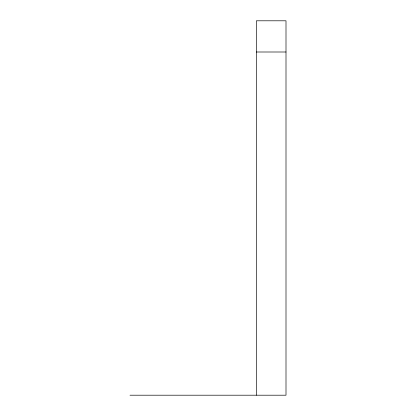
<?xml version="1.0" encoding="UTF-8"?>
<svg xmlns="http://www.w3.org/2000/svg" width="416" height="416" viewBox="0 0 416 416"><rect width="100%" height="100%" fill="white"/><g stroke="black" fill="none" stroke-linecap="round" stroke-linejoin="round"><path stroke-width="0.62" d="M256.36 52L286 52M130 395.2L286 395.2L286 20.8L256.36 20.8L256.36 395.2"/></g></svg>
